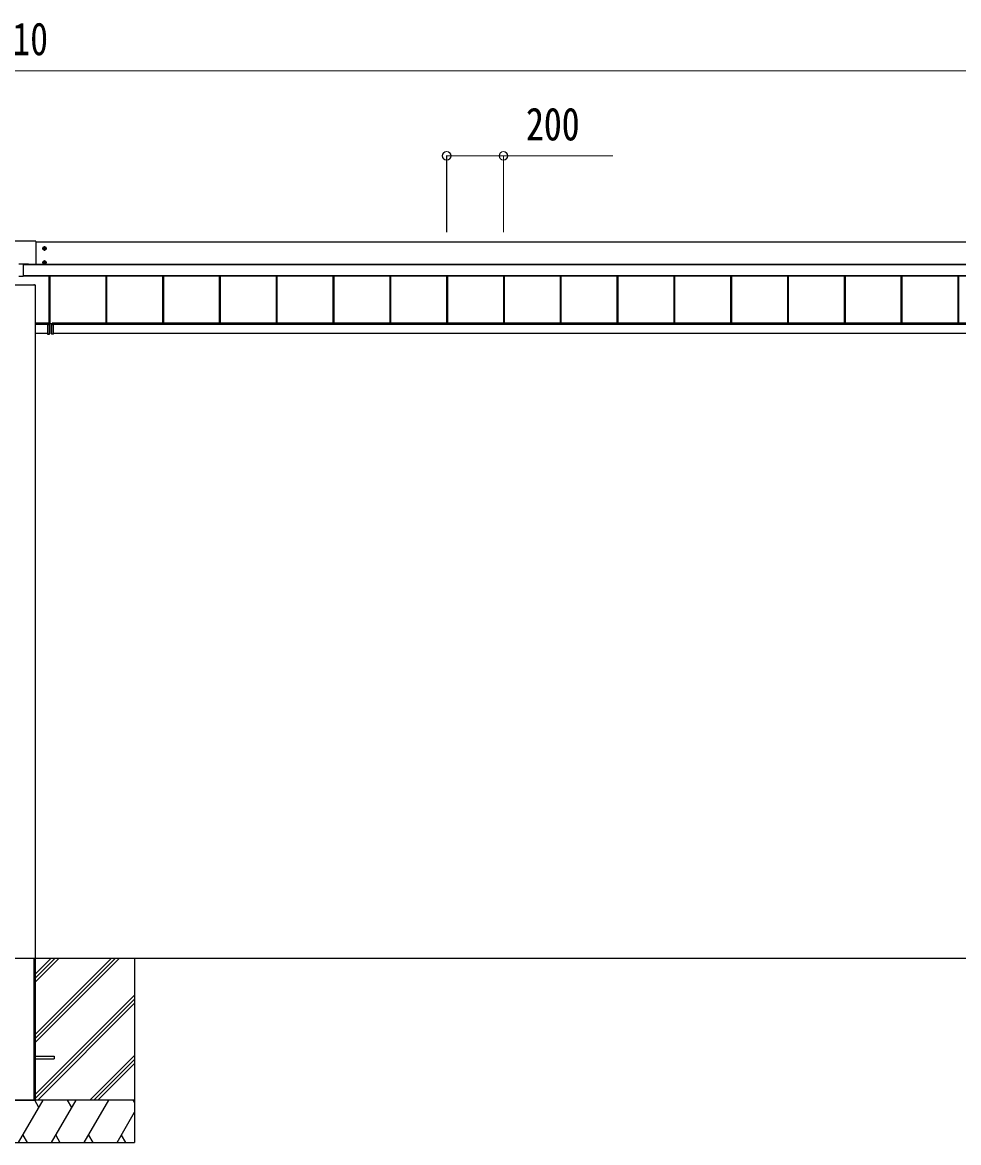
# Model space of a CAD drawing. Units: millimetres, scale not verified. Extents: x -14718 to 14718, y -10396 to 10396.
# Drawn here: x -6173 to -2877, y -7652 to -3707 of the extents above; entities that cross this region are included whole.
import ezdxf
from ezdxf.enums import TextEntityAlignment as Align

# ---------------------------------------------------------------- set-up
doc = ezdxf.new("R2010")
doc.units = ezdxf.units.MM
doc.header["$LTSCALE"] = 50
doc.layers.add('0-4_YKK_A1', color=4, linetype='Continuous')
doc.layers.add('0-5_YKK_D', color=6, linetype='Continuous', lineweight=18)
doc.styles.add('ＭＳ ゴシック', font='')
doc.styles.get('ＭＳ ゴシック').set_extended_font_data('MS Gothic')

msp = doc.modelspace()

# ---------------------------------------------------------------- linework, layer by layer
at = {"layer": '0-4_YKK_A1'}
for p, q in [((-6126.43, -4476.95), (-6230.43, -4476.95)), ((-6125.43, -4477.95), (-6125.43, -4559.6)), ((-431.43, -4481.17), (-6125.43, -4481.17)), ((-6095.43, -4510.16), (-6095.43, -4495.66)), ((-6102.68, -4502.91), (-6088.18, -4502.91)), ((-6097.71, -4502.15), (-6098.43, -4502.15)), ((-6093.15, -4503.67), (-6092.43, -4503.67)), ((-6185.93, -4557.1), (-6170.93, -4557.1)), ((-6170.93, -4557.1), (-6170.93, -4602.25)), ((-6170.93, -4557.28), (-6151.93, -4557.28)), ((-6170.93, -4559.28), (-6151.93, -4559.28)), ((-279.93, -4559.6), (-6170.93, -4559.6)), ((-279.93, -4560.09), (-6170.93, -4560.09)), ((-6151.93, -4559.6), (-6151.93, -4557.28)), ((-6102.68, -4552.88), (-6088.18, -4552.88)), ((-6097.71, -4552.12), (-6098.43, -4552.12)), ((-6095.43, -4560.13), (-6095.43, -4545.63)), ((-6093.15, -4553.64), (-6092.43, -4553.64)), ((-6170.93, -4602.25), (-6185.93, -4602.25)), ((-279.93, -4599.06), (-6170.93, -4599.06)), ((-279.93, -4599.58), (-6170.93, -4599.58)), ((-6170.93, -4599.72), (-279.93, -4599.72)), ((-279.93, -4599.72), (-6170.93, -4599.72)), ((-6079.93, -4599.72), (-6079.93, -4767.51)), ((-6079.53, -4599.72), (-6079.53, -4767.51)), ((-6076.93, -4599.72), (-6076.93, -4767.51)), ((-5879.93, -4599.72), (-5879.93, -4765.95)), ((-5877.33, -4599.72), (-5877.33, -4765.95)), ((-5876.93, -4599.72), (-5876.93, -4765.95)), ((-5679.93, -4599.72), (-5679.93, -4765.95)), ((-5677.33, -4599.72), (-5677.33, -4765.95)), ((-5676.93, -4599.72), (-5676.93, -4765.95)), ((-5479.93, -4599.72), (-5479.93, -4765.95)), ((-5477.33, -4599.72), (-5477.33, -4765.95)), ((-5476.93, -4599.72), (-5476.93, -4765.95)), ((-5279.93, -4599.72), (-5279.93, -4765.95)), ((-5277.33, -4599.72), (-5277.33, -4765.95)), ((-5276.93, -4599.72), (-5276.93, -4765.95)), ((-5079.93, -4599.72), (-5079.93, -4765.95)), ((-5077.33, -4599.72), (-5077.33, -4765.95)), ((-5076.93, -4599.72), (-5076.93, -4765.95)), ((-4879.93, -4599.72), (-4879.93, -4765.95)), ((-4877.33, -4599.72), (-4877.33, -4765.95)), ((-4876.93, -4599.72), (-4876.93, -4765.95)), ((-4679.93, -4599.72), (-4679.93, -4765.95)), ((-4677.33, -4599.72), (-4677.33, -4765.95)), ((-4676.93, -4599.72), (-4676.93, -4765.95)), ((-4479.93, -4599.72), (-4479.93, -4765.95)), ((-4477.33, -4599.72), (-4477.33, -4765.95)), ((-4476.93, -4599.72), (-4476.93, -4765.95)), ((-4279.93, -4599.72), (-4279.93, -4765.95)), ((-4277.33, -4599.72), (-4277.33, -4765.95)), ((-4276.93, -4599.72), (-4276.93, -4765.95)), ((-4079.93, -4599.72), (-4079.93, -4765.95)), ((-4077.33, -4599.72), (-4077.33, -4765.95)), ((-4076.93, -4599.72), (-4076.93, -4765.95)), ((-3879.93, -4599.72), (-3879.93, -4765.95)), ((-3877.33, -4599.72), (-3877.33, -4765.95)), ((-3876.93, -4599.72), (-3876.93, -4765.95)), ((-3679.93, -4599.72), (-3679.93, -4765.95)), ((-3679.93, -4599.72), (-3679.93, -4765.95)), ((-3679.93, -4599.72), (-3679.93, -4765.95)), ((-3679.93, -4599.72), (-3679.93, -4765.95)), ((-3677.33, -4599.72), (-3677.33, -4765.95)), ((-3677.33, -4599.72), (-3677.33, -4765.95)), ((-3677.33, -4599.72), (-3677.33, -4765.95)), ((-3677.33, -4599.72), (-3677.33, -4765.95)), ((-3676.93, -4599.72), (-3676.93, -4765.95)), ((-3676.93, -4599.72), (-3676.93, -4765.95)), ((-3676.93, -4599.72), (-3676.93, -4765.95)), ((-3676.93, -4599.72), (-3676.93, -4765.95)), ((-3479.93, -4599.72), (-3479.93, -4765.95)), ((-3479.93, -4599.72), (-3479.93, -4765.95)), ((-3479.93, -4599.72), (-3479.93, -4765.95)), ((-3479.93, -4599.72), (-3479.93, -4765.95)), ((-3477.33, -4599.72), (-3477.33, -4765.95)), ((-3477.33, -4599.72), (-3477.33, -4765.95)), ((-3477.33, -4599.72), (-3477.33, -4765.95)), ((-3477.33, -4599.72), (-3477.33, -4765.95)), ((-3476.93, -4599.72), (-3476.93, -4765.95)), ((-3476.93, -4599.72), (-3476.93, -4765.95)), ((-3476.93, -4599.72), (-3476.93, -4765.95)), ((-3476.93, -4599.72), (-3476.93, -4765.95)), ((-3279.93, -4599.72), (-3279.93, -4765.95)), ((-3279.93, -4599.72), (-3279.93, -4765.95)), ((-3279.93, -4599.72), (-3279.93, -4765.95)), ((-3279.93, -4599.72), (-3279.93, -4765.95)), ((-3277.33, -4599.72), (-3277.33, -4765.95)), ((-3277.33, -4599.72), (-3277.33, -4765.95)), ((-3277.33, -4599.72), (-3277.33, -4765.95)), ((-3277.33, -4599.72), (-3277.33, -4765.95)), ((-3276.93, -4599.72), (-3276.93, -4765.95)), ((-3276.93, -4599.72), (-3276.93, -4765.95)), ((-3276.93, -4599.72), (-3276.93, -4765.95)), ((-3276.93, -4599.72), (-3276.93, -4765.95)), ((-3079.93, -4599.72), (-3079.93, -4765.95)), ((-3077.33, -4599.72), (-3077.33, -4765.95)), ((-3076.93, -4599.72), (-3076.93, -4765.95)), ((-2879.93, -4599.72), (-2879.93, -4765.95)), ((-2877.33, -4599.72), (-2877.33, -4765.95)), ((-6228.13, -4631.6), (-6128.73, -4631.6)), ((-6132.43, -4631.53), (-6132.43, -4631.6)), ((-6130.93, -4631.51), (-6131.93, -4631.51)), ((-6131.93, -4631.51), (-6131.93, -4631.6)), ((-6130.93, -4631.31), (-6130.93, -4631.6)), ((-6130.63, -4631.3), (-6128.73, -4631.3)), ((-6130.63, -4631.3), (-6130.63, -4631.6)), ((-6128.73, -4631.3), (-6128.73, -4631.6)), ((-6128.73, -4631.6), (-6128.43, -4631.6)), ((-6128.43, -4631.31), (-6128.43, -4631.6)), ((-6128.43, -4631.6), (-6128.43, -6998.3)), ((-6080.43, -4765.95), (-6128.43, -4765.95)), ((-6080.43, -4767.95), (-6128.43, -4767.95)), ((-6084.43, -4770.82), (-6128.43, -4770.82)), ((-6084.43, -4770.58), (-6084.43, -4770.78)), ((-6078.71, -4770.59), (-6084.43, -4770.58)), ((-6084.43, -4771.08), (-6078.23, -4771.09)), ((-6080.43, -4765.95), (-6080.43, -4770.59)), ((-6080.43, -4767.51), (-6068.43, -4767.51)), ((-6078.71, -4768.01), (-6078.71, -4770.59)), ((-6078.71, -4768.01), (-6078.43, -4768.01)), ((-6078.71, -4770.59), (-6078.43, -4770.59)), ((-6078.23, -4770.79), (-6078.23, -4770.79)), ((-6078.21, -4767.51), (-6077.93, -4767.51)), ((-6078.21, -4771.09), (-6077.93, -4771.09)), ((-6077.93, -4771.09), (-6077.93, -4767.51)), ((-6077.93, -4804.18), (-6077.93, -4771.09)), ((-6070.93, -4771.09), (-6070.93, -4767.51)), ((-6070.65, -4767.51), (-6070.93, -4767.51)), ((-6070.93, -4804.18), (-6070.93, -4771.09)), ((-6070.65, -4771.09), (-6070.93, -4771.09)), ((-6070.63, -4770.79), (-6070.63, -4770.79)), ((-6064.43, -4771.08), (-6070.63, -4771.09)), ((-6070.15, -4768.01), (-6070.43, -4768.01)), ((-6070.15, -4770.59), (-6070.43, -4770.59)), ((-6070.15, -4768.01), (-6070.15, -4770.59)), ((-6070.15, -4770.59), (-6064.43, -4770.58)), ((-428.43, -4765.95), (-6068.43, -4765.95)), ((-6068.43, -4765.95), (-6068.43, -4770.59)), ((-428.43, -4767.95), (-6068.43, -4767.95)), ((-6064.43, -4770.58), (-6064.43, -4770.78)), ((-428.43, -4770.82), (-6064.43, -4770.82)), ((-6084.43, -4802.3), (-6127.58, -4802.3)), ((-6084.43, -4804.86), (-6078.21, -4804.48)), ((-6084.43, -4804.56), (-6084.43, -4804.86)), ((-6077.93, -4804.18), (-6078.21, -4804.18)), ((-6070.93, -4804.18), (-6070.65, -4804.18)), ((-6064.43, -4804.86), (-6070.65, -4804.48)), ((-429.28, -4802.3), (-6064.43, -4802.3)), ((-6064.43, -4804.56), (-6064.43, -4804.86)), ((-11928.43, -7002.3), (121.57, -7002.3)), ((-6228.13, -7002.3), (-6128.73, -7002.3)), ((-6132.43, -7002.3), (-6132.43, -7502.3)), ((-6130.93, -7002.3), (-6130.93, -7502.3)), ((-6128.43, -6998.3), (-6128.43, -7502.3)), ((-6128.43, -7002.3), (-6128.43, -7502.3)), ((-6128.43, -7087.3), (-6043.43, -7002.3)), ((-6128.43, -7073.16), (-6057.57, -7002.3)), ((-6128.43, -7059.01), (-6071.72, -7002.3)), ((-6128.43, -7299.43), (-5831.34, -7002.34)), ((-6128.43, -7285.29), (-5845.48, -7002.34)), ((-6128.43, -7271.14), (-5859.62, -7002.34)), ((-5778.43, -7002.3), (-5778.43, -7652.3)), ((-6128.43, -7483.27), (-5778.43, -7133.28)), ((-6128.43, -7497.42), (-5778.43, -7147.42)), ((-6119.17, -7502.3), (-5778.43, -7161.56)), ((-6128.43, -7347.8), (-6060.93, -7347.8)), ((-6128.43, -7356.8), (-6060.93, -7356.8)), ((-6060.93, -7347.8), (-6060.93, -7356.8)), ((-5935.32, -7502.3), (-5778.43, -7345.41)), ((-5921.18, -7502.3), (-5778.43, -7359.55)), ((-5907.04, -7502.3), (-5778.43, -7373.69)), ((-5778.43, -7502.3), (-6578.43, -7502.3)), ((-5778.43, -7502.3), (-6578.43, -7502.3)), ((-6228.43, -7502.3), (-6128.43, -7502.3)), ((-6186.44, -7652.3), (-6099.84, -7502.3)), ((-6114.84, -7528.28), (-6129.84, -7502.3)), ((-6070.97, -7652.3), (-5984.37, -7502.3)), ((-5999.37, -7528.28), (-6014.37, -7502.3)), ((-5955.5, -7652.3), (-5868.9, -7502.3)), ((-5778.43, -7510.96), (-5783.43, -7502.3)), ((-5840.03, -7652.3), (-5778.43, -7545.6)), ((-6578.43, -7652.3), (-5778.43, -7652.3)), ((-6171.44, -7626.32), (-6156.44, -7652.3)), ((-6055.98, -7626.32), (-6040.98, -7652.3)), ((-5940.5, -7626.32), (-5925.51, -7652.3)), ((-5825.03, -7626.32), (-5810.04, -7652.3))]:
    msp.add_line(p, q, dxfattribs=at)
for points in [[(-6095.43, -4497.14), (-6100.43, -4500.02), (-6100.43, -4505.8), (-6095.43, -4508.68), (-6090.43, -4505.8), (-6090.43, -4500.02)], [(-6095.43, -4547.1), (-6100.43, -4549.99), (-6100.43, -4555.77), (-6095.43, -4558.65), (-6090.43, -4555.77), (-6090.43, -4549.99)]]:
    msp.add_lwpolyline(points, close=True, dxfattribs=at)
for points in [[(-6098.43, -4502.15), (-6098.43, -4503.67), (-6097.71, -4503.67)], [(-6094.67, -4500.63), (-6094.67, -4499.91), (-6096.19, -4499.91), (-6096.19, -4500.63)], [(-6096.19, -4505.19), (-6096.19, -4505.91), (-6094.67, -4505.91), (-6094.67, -4505.19)], [(-6092.43, -4503.67), (-6092.43, -4502.15), (-6093.15, -4502.15)], [(-6098.43, -4552.12), (-6098.43, -4553.64), (-6097.71, -4553.64)], [(-6094.67, -4550.6), (-6094.67, -4549.88), (-6096.19, -4549.88), (-6096.19, -4550.6)], [(-6096.19, -4555.16), (-6096.19, -4555.88), (-6094.67, -4555.88), (-6094.67, -4555.16)], [(-6092.43, -4553.64), (-6092.43, -4552.12), (-6093.15, -4552.12)], [(-6078.25, -4770.79), (-6084.43, -4770.78), (-6084.43, -4771.08), (-6084.43, -4804.56)], [(-6078.21, -4771.09), (-6078.21, -4804.18), (-6084.43, -4804.56)], [(-6078.43, -4770.61), (-6078.43, -4770.59), (-6078.43, -4768.01)], [(-6078.23, -4770.79), (-6078.23, -4770.79), (-6078.24, -4770.79)], [(-6070.65, -4771.09), (-6070.65, -4804.18), (-6064.43, -4804.56)], [(-6070.63, -4770.79), (-6070.63, -4770.79), (-6070.62, -4770.79)], [(-6070.61, -4770.79), (-6064.43, -4770.78), (-6064.43, -4771.08), (-6064.43, -4804.56)], [(-6070.43, -4770.61), (-6070.43, -4770.59), (-6070.43, -4768.01)], [(-6228.13, -7002.3), (-6128.73, -7002.3), (-6128.43, -7002.3)]]:
    msp.add_lwpolyline(points, dxfattribs=at)
for centre, radius in [((-6095.43, -4502.91), 6.25), ((-6095.43, -4502.91), 5), ((-6095.43, -4552.88), 6.25), ((-6095.43, -4552.88), 5)]:
    msp.add_circle(centre, radius, dxfattribs=at)
for centre, radius, start, end in [((-6126.43, -4477.95), 1, 0.01746, 90.01745), ((-6095.43, -4502.91), 5.58, 93.74848, 146.25152), ((-6095.43, -4502.91), 5.58, 33.74848, 86.25152), ((-6095.43, -4502.91), 5.58, 153.74848, 206.25152), ((-6095.43, -4502.91), 5.58, 213.74848, 266.25152), ((-6097.71, -4500.63), 1.52, 270, 0), ((-6097.71, -4505.19), 1.52, 0, 90), ((-6095.43, -4502.91), 5.58, 273.74848, 326.25152), ((-6093.15, -4500.63), 1.52, 180, 270), ((-6093.15, -4505.19), 1.52, 90, 180), ((-6095.43, -4502.91), 5.58, 333.74848, 26.25152), ((-6095.43, -4552.88), 5.58, 153.74848, 206.25152), ((-6095.43, -4552.88), 5.58, 93.74848, 146.25152), ((-6095.43, -4552.88), 5.58, 213.74848, 266.25152), ((-6097.71, -4550.6), 1.52, 270, 0), ((-6097.71, -4555.16), 1.52, 0, 90), ((-6095.43, -4552.88), 5.58, 33.74848, 86.25152), ((-6095.43, -4552.88), 5.58, 273.74848, 326.25152), ((-6093.15, -4550.6), 1.52, 180, 270), ((-6093.15, -4555.16), 1.52, 90, 180), ((-6095.43, -4552.88), 5.58, 333.74848, 26.25152), ((-6078.64, -4772.58), 1.98, 83.79926, 91.95127), ((-6078.25, -4771.09), 0.3, 87.77338, 89.77816), ((-6078.25, -4770.93), 0.141, 85.77463, 89.9759), ((-6079.48, -4771.02), 1.25, 356.45735, 10.27369), ((-6079.44, -4770.97), 1.21, 354.17006, 8.37745), ((-6079.56, -4767.58), 1.35, 350.09675, 2.91202), ((-6078.23, -4767.51), 0.3, 269.98255, 359.98254), ((-6078.23, -4771.09), 0.3, 0, 89.87763), ((-6079.43, -4771.01), 1.22, 356.27163, 10.47203), ((-6070.63, -4767.51), 0.3, 180.01746, 270.01745), ((-6070.63, -4771.09), 0.3, 90.12237, 180), ((-6069.44, -4771.01), 1.22, 169.52797, 183.72837), ((-6069.3, -4767.58), 1.35, 177.08798, 189.90325), ((-6069.42, -4770.97), 1.21, 171.62255, 185.82994), ((-6069.38, -4771.02), 1.25, 169.72631, 183.54265), ((-6070.61, -4771.09), 0.3, 90.22184, 92.22662), ((-6070.61, -4770.93), 0.141, 90.0241, 94.22537), ((-6070.22, -4772.58), 1.98, 88.04873, 96.20074), ((-6078.23, -4804.18), 0.3, 273.5, 0), ((-6079.44, -4804.33), 1.24, 353.06854, 6.93146), ((-6070.63, -4804.18), 0.3, 180, 266.5), ((-6069.42, -4804.33), 1.24, 173.06854, 186.93146)]:
    msp.add_arc(centre, radius, start, end, dxfattribs=at)
for centre, major_axis, ratio, start_param, end_param in [((-6131.93, -4631.53), (0.5, 0), 0.034921, 1.5707963, 3.1415927), ((-6130.63, -4631.31), (0.3, 0), 0.034921, 1.5707963, 3.1415927), ((-6128.73, -4631.31), (0.3, 0), 0.034921, 6.2831853, 7.8539816), ((-6078.21, -4768.01), (-0.301, 0.4), 0.997782, 5.6362522, 7.2070486), ((-6078.73, -4770.59), (-0.001, 0.2), 0.09157, 4.6769241, 4.7117655), ((-6078.23, -4770.59), (0.482, 0.007), 0.414889, 3.1353871, 4.6694768), ((-6078.23, -4768.01), (-0.108, 0.169), 0.994155, 5.7105836, 7.28138), ((-6078.23, -4770.59), (0.145, 0.15), 0.921201, 2.3804184, 3.9145081), ((-6078.21, -4770.59), (-0.301, 0.4), 0.997782, 2.4579529, 2.4946596), ((-6070.65, -4768.01), (0.301, 0.4), 0.997782, 5.3593221, 6.9301184), ((-6070.65, -4770.59), (0.301, 0.4), 0.997782, 3.7885257, 3.8252324), ((-6070.63, -4768.01), (0.108, 0.169), 0.994155, 5.2849907, 6.855787), ((-6070.63, -4770.59), (-0.145, 0.15), 0.921201, 2.3686772, 3.9027669), ((-6070.63, -4770.59), (-0.482, 0.007), 0.414889, 1.6137085, 3.1477982), ((-6070.13, -4770.59), (0.001, 0.2), 0.09157, 1.5714198, 1.6062613)]:
    msp.add_ellipse(centre, major_axis=major_axis, ratio=ratio, start_param=start_param, end_param=end_param, dxfattribs=at)
at = {"layer": '0-5_YKK_D'}
for p, q in [((-11908.43, -3876.95), (-448.43, -3876.95)), ((-4679.93, -4446.01), (-4679.93, -4175.95)), ((-4679.06, -4446.01), (-4679.06, -4175.95)), ((-4479.93, -4446.01), (-4479.93, -4175.95)), ((-4479.06, -4446.01), (-4479.06, -4175.95))]:
    msp.add_line(p, q, dxfattribs=at)
for points in [[(-4679.93, -4176.95), (-4479.93, -4176.95), (-4094.83, -4176.95)], [(-4679.06, -4176.95), (-4479.06, -4176.95), (-4093.96, -4176.95)]]:
    msp.add_lwpolyline(points, dxfattribs=at)
for centre in [(-4679.93, -4176.95), (-4679.06, -4176.95), (-4479.93, -4176.95), (-4479.06, -4176.95)]:
    msp.add_circle(centre, 14.88, dxfattribs=at)

# ---------------------------------------------------------------- texts
at = {"layer": '0-5_YKK_D', "style": 'ＭＳ ゴシック', "width": 0.8}
for s, p in [('D=11810', (-6522.83, -3856.95)), ('200', (-4400.43, -4156.95)), ('200', (-4399.56, -4156.95))]:
    msp.add_text(s, height=115.5, dxfattribs=at).set_placement(p, align=Align.BOTTOM_LEFT)

doc.saveas('drawing.dxf')
